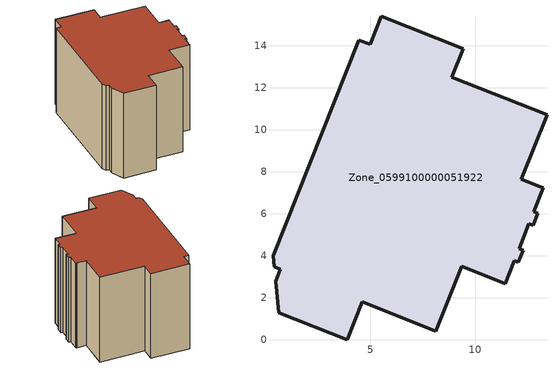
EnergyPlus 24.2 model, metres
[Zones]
Zone_0599100000051922
 floor ground (C_G): 13.24,7.23 12.79,6.1 12.99,6.02 12.76,5.45 12.56,5.53 12.09,4.34 12.29,4.26 12.06,3.69 11.87,3.77 11.43,2.67 9.36,3.5 8.12,0.4 4.62,1.8 3.9,0 0.65,1.29 0.49,2.78 0.72,3.36 0.42,3.48 0.36,4 4.46,14.28 4.99,14.07 5.53,15.41 9.42,13.86 8.88,12.51 13.42,10.71 12.2,7.65 13.11,7.28 13.16,7.26 z0
 wall outside (C_F): 12.29,4.26 12.09,4.34 12.56,5.53 12.76,5.45 12.99,6.02 12.79,6.1 13.24,7.23 13.16,7.26 13.11,7.28 12.2,7.65 13.42,10.71 8.88,12.51 9.42,13.86 5.53,15.41 4.99,14.07 4.46,14.28 0.36,4 0.42,3.48 0.72,3.36 0.49,2.78 0.65,1.29 3.9,0 4.62,1.8 8.12,0.4 9.36,3.5 11.43,2.67 11.87,3.77 12.06,3.69 12.29,4.26 z0:10.01
 roof outside (C_R): 12.79,6.1 13.24,7.23 13.16,7.26 13.11,7.28 12.2,7.65 13.42,10.71 8.88,12.51 9.42,13.86 5.53,15.41 4.99,14.07 4.46,14.28 0.36,4 0.42,3.48 0.72,3.36 0.49,2.78 0.65,1.29 3.9,0 4.62,1.8 8.12,0.4 9.36,3.5 11.43,2.67 11.87,3.77 12.06,3.69 12.29,4.26 12.09,4.34 12.56,5.53 12.76,5.45 12.99,6.02 z10.01
[BUILDING]
Pand.0599100000051922: North Axis=0; Terrain=City; Loads Convergence Tolerance Value=0.04; Temperature Convergence Tolerance Value=0.4; Solar Distribution=FullExterior; Maximum Number of Warmup Days=25; Minimum Number of Warmup Days=1
[Site:Location]
Rotterdam.The.Hague.AP_ZH_NLD Design_Conditions: Latitude=51.96; Longitude=4.45; Time Zone=1; Elevation=-4.5
[SITE:GROUNDTEMPERATURE:BUILDINGSURFACE]
18, 18, 18, 18, 18, 18, 18, 18, 18, 18, 18, 18
[MATERIAL] Thermal Absorptance=0.9; Solar Absorptance=0.7; Visible Absorptance=0.7
Name | Roughness | Thickness | Conductivity | Density | Specific Heat
G.D.1965 | MediumSmooth | 0.15 | 1 | 540 | 1210
F.D.1965 | Rough | 0.3 | 0.857143 | 1920 | 840
R.D.1965 | MediumRough | 0.2 | 0.08 | 1500 | 1000
[CONSTRUCTION]
C_G: G.D.1965
C_F: F.D.1965
C_R: R.D.1965
[ZONE]
Zone_0599100000051922: Type=1; Multiplier=1; Ceiling Height=Autocalculate; Volume=Autocalculate; Floor Area=autocalculate; Part of Total Floor Area=Yes
[ZONEINFILTRATION:DESIGNFLOWRATE]
Infil_Zone_0599100000051922: Zone or ZoneList or Space or SpaceList=Zone_0599100000051922; Schedule=AlwaysOn; Design Flow Rate Calculation Method=Flow/Area; Flow Rate per Floor Area=0.0042; Constant Term Coefficient=1; Temperature Term Coefficient=0; Velocity Term Coefficient=0; Velocity Squared Term Coefficient=0
[HVACTEMPLATE:ZONE:IDEALLOADSAIRSYSTEM]
Zone_0599100000051922: Maximum Heating Supply Air Temperature=50; Minimum Cooling Supply Air Temperature=13; Maximum Heating Supply Air Humidity Ratio=0.0156; Minimum Cooling Supply Air Humidity Ratio=0.0077; Heating Limit=NoLimit; Cooling Limit=NoLimit; Dehumidification Control Type=ConstantSensibleHeatRatio; Cooling Sensible Heat Ratio=0.7; Dehumidification Setpoint=60; Humidification Control Type=None; Humidification Setpoint=30; Outdoor Air Method=None; Outdoor Air Flow Rate per Person=0.00944; Outdoor Air Flow Rate per Zone Floor Area=0; Outdoor Air Flow Rate per Zone=0; Demand Controlled Ventilation Type=None; Outdoor Air Economizer Type=NoEconomizer; Heat Recovery Type=None; Sensible Heat Recovery Effectiveness=0.7; Latent Heat Recovery Effectiveness=0.65
[ZONECONTROL:THERMOSTAT]
ThermostatControl_Zone_0599100000051922: Zone or ZoneList=Zone_0599100000051922; Control Type Schedule=DualSetpointControlType; Control 1=Thermostat_Zone_0599100000051922; Temperature Difference Between Cutout And Setpoint=0
[THERMOSTATSETPOINT:DUALSETPOINT]
Thermostat_Zone_0599100000051922: Heating Setpoint Temperature Schedule=HeatingSetpoint_Zone_0599100000051922; Cooling Setpoint Temperature Schedule=CoolingSetpoint_Zone_0599100000051922
[SCHEDULE:COMPACT]
HeatingSetpoint_Zone_0599100000051922: Through: 12/31, For: AllDays, Until: 24:00, 21
CoolingSetpoint_Zone_0599100000051922: Through: 12/31, For: AllDays, Until: 24:00, 24
DualSetpointControlType: Through: 12/31, For: AllDays, Until: 24:00, 4
AlwaysOn: Through: 12/31, For: AllDays, Until: 24:00, 1
